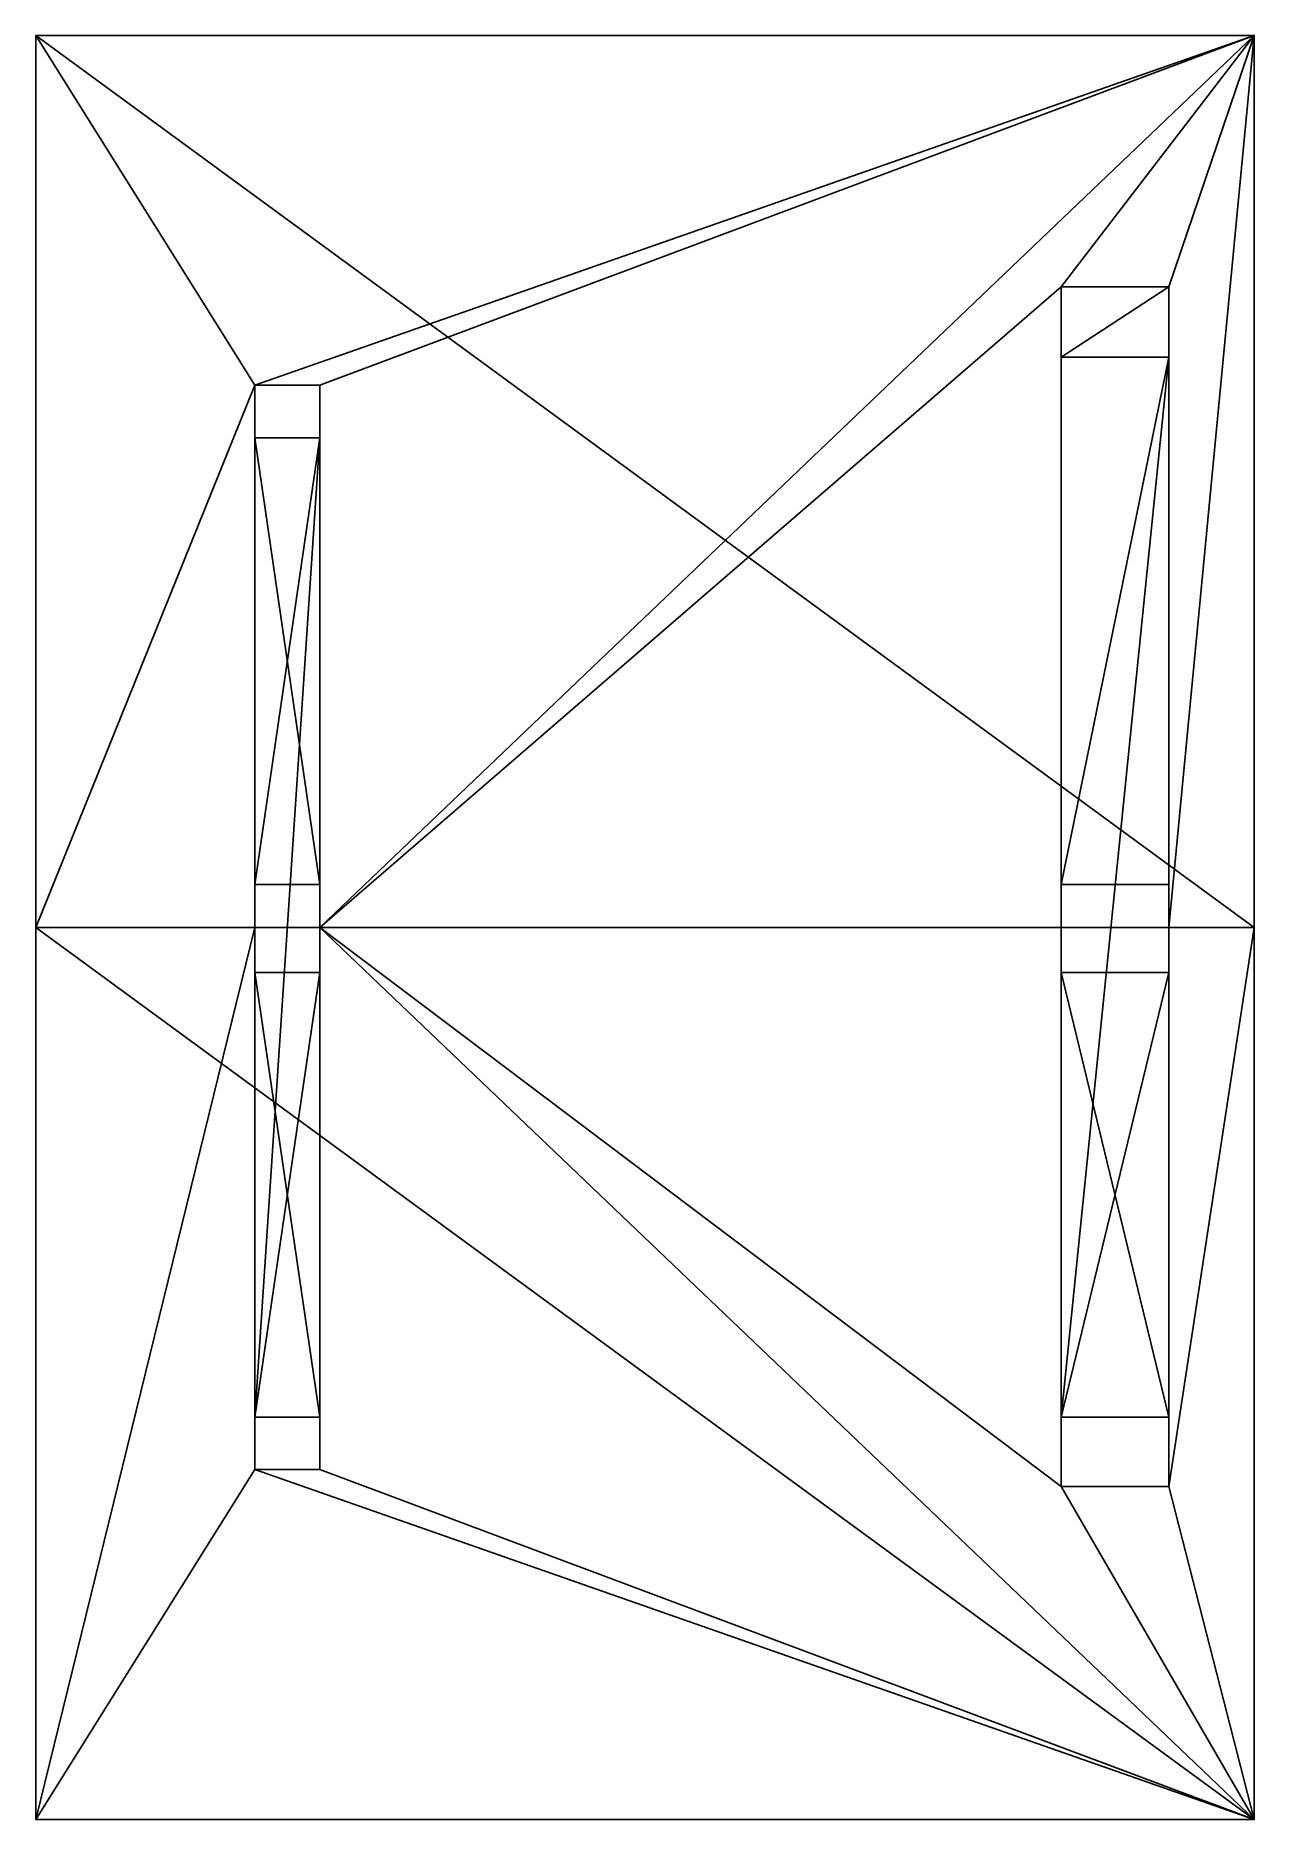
# Model space of a CAD drawing. Extents: x 206 to 376, y 68 to 317.
import ezdxf

# ---------------------------------------------------------------- set-up
doc = ezdxf.new("R2010")
doc.units = 0
doc.header["$MEASUREMENT"] = 0
doc.layers.get('0').update_dxf_attribs({"color": 13, "linetype": 'CONTINUOUS'})

msp = doc.modelspace()

# ---------------------------------------------------------------- linework, layer by layer
at = {"color": 43}
for p, q in [((205.99, 316.56, 28.04), (205.99, 192.2, 88.25)), ((205.99, 316.56, 28.04), (205.99, 316.56, 23.11)), ((205.99, 316.56, 28.04), (205.99, 316.56, 23.11)), ((375.9, 316.56, 28.04), (205.99, 316.56, 28.04)), ((205.99, 316.56, 23.11), (375.9, 316.56, 23.11)), ((375.9, 316.56, 28.04), (205.99, 316.56, 28.04)), ((205.99, 316.56, 28.04), (205.99, 192.2, 88.25)), ((205.99, 316.56, 23.11), (375.9, 316.56, 23.11)), ((375.9, 316.56, 23.11), (375.9, 192.2, 83.32)), ((375.9, 316.56, 23.11), (375.9, 316.56, 28.04)), ((375.9, 192.2, 88.25), (375.9, 316.56, 28.04)), ((375.9, 316.56, 23.11), (375.9, 316.56, 28.04)), ((375.9, 192.2, 88.25), (375.9, 316.56, 28.04)), ((375.9, 316.56, 23.11), (375.9, 192.2, 83.32)), ((348.99, 281.52, -100.88), (348.99, 271.74, -100.88)), ((363.98, 281.52, -100.88), (348.99, 281.52, -100.88)), ((363.98, 281.52, -100.88), (348.99, 281.52, -100.88)), ((348.99, 281.52, 40.08), (348.99, 281.52, -100.88)), ((363.98, 281.52, 40.08), (348.99, 281.52, 40.08)), ((348.99, 192.2, 83.32), (348.99, 281.52, 40.08)), ((363.98, 281.52, 40.08), (348.99, 281.52, 40.08)), ((348.99, 192.2, 83.32), (348.99, 281.52, 40.08)), ((348.99, 281.52, 40.08), (348.99, 281.52, -100.88)), ((348.99, 281.52, -100.88), (348.99, 271.74, -100.88)), ((363.98, 281.52, -100.88), (363.98, 271.74, -100.88)), ((363.98, 281.52, 40.08), (363.98, 281.52, -100.88)), ((363.98, 192.2, 83.32), (363.98, 281.52, 40.08)), ((363.98, 281.52, -100.88), (363.98, 271.74, -100.88)), ((363.98, 281.52, 40.08), (363.98, 281.52, -100.88)), ((363.98, 192.2, 83.32), (363.98, 281.52, 40.08)), ((348.99, 198.19, 24.15), (348.99, 271.74, 24.15)), ((363.98, 271.74, 24.15), (348.99, 271.74, 24.15)), ((348.99, 271.74, 38.49), (348.99, 198.19, 74.1)), ((363.98, 271.74, 38.49), (348.99, 271.74, 38.49)), ((348.99, 271.74, 24.15), (348.99, 271.74, 38.49)), ((363.98, 271.74, 24.15), (348.99, 271.74, 24.15)), ((363.98, 271.74, 38.49), (348.99, 271.74, 38.49)), ((348.99, 271.74, -100.88), (363.98, 271.74, -100.88)), ((363.98, 271.74, -69.07), (348.99, 271.74, -69.07)), ((348.99, 271.74, -100.88), (348.99, 271.74, -69.07)), ((348.99, 271.74, -100.88), (363.98, 271.74, -100.88)), ((348.99, 271.74, -69.07), (348.99, 123.91, -69.07)), ((363.98, 271.74, -69.07), (348.99, 271.74, -69.07)), ((348.99, 198.19, 24.15), (348.99, 271.74, 24.15)), ((348.99, 271.74, 24.15), (348.99, 271.74, -69.07)), ((348.99, 271.74, -69.07), (348.99, 123.91, -69.07)), ((348.99, 271.74, -100.88), (348.99, 271.74, -69.07)), ((348.99, 271.74, 24.15), (348.99, 271.74, -69.07)), ((348.99, 271.74, 24.15), (348.99, 271.74, 38.49)), ((348.99, 271.74, 38.49), (348.99, 198.19, 74.1)), ((363.98, 271.74, 24.15), (363.98, 198.19, 24.15)), ((363.98, 271.74, 38.49), (363.98, 198.19, 74.1)), ((363.98, 271.74, 38.49), (363.98, 198.19, 74.1)), ((363.98, 271.74, 24.15), (363.98, 271.74, 38.49)), ((363.98, 271.74, -69.07), (363.98, 271.74, 24.15)), ((363.98, 271.74, -100.88), (363.98, 271.74, -69.07)), ((363.98, 271.74, 24.15), (363.98, 271.74, 38.49)), ((363.98, 271.74, -100.88), (363.98, 271.74, -69.07)), ((363.98, 123.91, -69.07), (363.98, 271.74, -69.07)), ((363.98, 123.91, -69.07), (363.98, 271.74, -69.07)), ((363.98, 271.74, -69.07), (363.98, 271.74, 24.15)), ((363.98, 271.74, 24.15), (363.98, 198.19, 24.15)), ((236.53, 267.8, 46.72), (236.53, 192.2, 83.32)), ((236.53, 267.8, 46.72), (236.53, 267.8, -69.07)), ((236.53, 267.8, -69.07), (236.53, 260.48, -69.07)), ((236.53, 267.8, 46.72), (236.53, 267.8, -69.07)), ((245.62, 267.8, 46.72), (236.53, 267.8, 46.72)), ((245.62, 267.8, -69.07), (236.53, 267.8, -69.07)), ((245.62, 267.8, 46.72), (236.53, 267.8, 46.72)), ((236.53, 267.8, 46.72), (236.53, 192.2, 83.32)), ((245.62, 267.8, -69.07), (245.62, 267.8, 46.72)), ((245.62, 260.48, -69.07), (245.62, 267.8, -69.07)), ((245.62, 267.8, -69.07), (245.62, 267.8, 46.72)), ((245.62, 192.2, 83.32), (245.62, 267.8, 46.72)), ((245.62, 192.2, 83.32), (245.62, 267.8, 46.72)), ((236.53, 260.48, 18.96), (245.62, 260.48, 18.96)), ((236.53, 260.48, -69.07), (236.53, 260.48, 18.96)), ((236.53, 260.48, -69.07), (245.62, 260.48, -69.07)), ((236.53, 260.48, 39.79), (236.53, 198.19, 69.95)), ((245.62, 260.48, 39.79), (236.53, 260.48, 39.79)), ((236.53, 260.48, -69.07), (236.53, 260.48, 18.96)), ((236.53, 123.91, 18.96), (236.53, 260.48, 18.96)), ((236.53, 260.48, 39.79), (236.53, 198.19, 69.95)), ((236.53, 260.48, 26.88), (236.53, 198.19, 26.88)), ((236.53, 260.48, 26.88), (236.53, 260.48, 39.79)), ((245.62, 260.48, 26.88), (236.53, 260.48, 26.88)), ((236.53, 260.48, 26.88), (236.53, 198.19, 26.88)), ((236.53, 123.91, 18.96), (236.53, 260.48, 18.96)), ((236.53, 260.48, 18.96), (245.62, 260.48, 18.96)), ((245.62, 260.48, 39.79), (236.53, 260.48, 39.79)), ((236.53, 260.48, 26.88), (236.53, 260.48, 39.79)), ((245.62, 260.48, 26.88), (236.53, 260.48, 26.88)), ((245.62, 260.48, 18.96), (245.62, 260.48, -69.07)), ((245.62, 198.19, 69.95), (245.62, 260.48, 39.79)), ((245.62, 260.48, 26.88), (245.62, 198.19, 26.88)), ((245.62, 123.91, 18.96), (245.62, 260.48, 18.96)), ((245.62, 260.48, 39.79), (245.62, 260.48, 26.88)), ((245.62, 123.91, 18.96), (245.62, 260.48, 18.96)), ((245.62, 260.48, 18.96), (245.62, 260.48, -69.07)), ((245.62, 260.48, 26.88), (245.62, 198.19, 26.88)), ((245.62, 198.19, 69.95), (245.62, 260.48, 39.79)), ((245.62, 260.48, 39.79), (245.62, 260.48, 26.88)), ((245.62, 198.19, 69.95), (236.53, 198.19, 69.95)), ((245.62, 198.19, 69.95), (236.53, 198.19, 69.95)), ((236.53, 198.19, 26.88), (245.62, 198.19, 26.88)), ((236.53, 198.19, 69.95), (236.53, 198.19, 26.88)), ((236.53, 198.19, 69.95), (236.53, 198.19, 26.88)), ((236.53, 198.19, 26.88), (245.62, 198.19, 26.88)), ((245.62, 198.19, 26.88), (245.62, 198.19, 69.95)), ((245.62, 198.19, 26.88), (245.62, 198.19, 69.95)), ((363.98, 198.19, 24.15), (348.99, 198.19, 24.15)), ((348.99, 198.19, 74.1), (363.98, 198.19, 74.1)), ((363.98, 198.19, 24.15), (348.99, 198.19, 24.15)), ((348.99, 198.19, 74.1), (348.99, 198.19, 24.15)), ((348.99, 198.19, 74.1), (363.98, 198.19, 74.1)), ((348.99, 198.19, 24.15), (348.99, 185.94, 24.15)), ((348.99, 198.19, 24.15), (348.99, 185.94, 24.15)), ((348.99, 198.19, 74.1), (348.99, 198.19, 24.15)), ((363.98, 185.94, 24.15), (363.98, 198.19, 24.15)), ((363.98, 198.19, 74.1), (363.98, 198.19, 24.15)), ((363.98, 198.19, 74.1), (363.98, 198.19, 24.15)), ((363.98, 185.94, 24.15), (363.98, 198.19, 24.15)), ((205.99, 67.83, 23.11), (205.99, 192.2, 83.32)), ((205.99, 192.2, 88.25), (205.99, 67.83, 28.04)), ((205.99, 192.2, 88.25), (375.9, 192.2, 88.25)), ((205.99, 192.2, 88.25), (205.99, 67.83, 28.04)), ((205.99, 192.2, 88.25), (375.9, 192.2, 88.25)), ((205.99, 67.83, 23.11), (205.99, 192.2, 83.32)), ((236.53, 192.2, 83.32), (205.99, 192.2, 83.32)), ((236.53, 192.2, 83.32), (205.99, 192.2, 83.32)), ((236.53, 116.6, 46.72), (236.53, 192.2, 83.32)), ((236.53, 116.6, 46.72), (236.53, 192.2, 83.32)), ((245.62, 192.2, 83.32), (245.62, 116.6, 46.72)), ((348.99, 192.2, 83.32), (245.62, 192.2, 83.32)), ((245.62, 192.2, 83.32), (245.62, 116.6, 46.72)), ((348.99, 192.2, 83.32), (245.62, 192.2, 83.32)), ((348.99, 114.26, 45.59), (348.99, 192.2, 83.32)), ((348.99, 114.26, 45.59), (348.99, 192.2, 83.32)), ((363.98, 114.26, 45.59), (363.98, 192.2, 83.32)), ((375.9, 192.2, 83.32), (363.98, 192.2, 83.32)), ((363.98, 114.26, 45.59), (363.98, 192.2, 83.32)), ((375.9, 192.2, 83.32), (363.98, 192.2, 83.32)), ((375.9, 67.83, 28.04), (375.9, 192.2, 88.25)), ((375.9, 192.2, 83.32), (375.9, 67.83, 23.11)), ((375.9, 67.83, 28.04), (375.9, 192.2, 88.25)), ((375.9, 192.2, 83.32), (375.9, 67.83, 23.11)), ((236.53, 185.94, 69.95), (245.62, 185.94, 69.95)), ((236.53, 185.94, 26.88), (236.53, 185.94, 69.95)), ((245.62, 185.94, 26.88), (236.53, 185.94, 26.88)), ((236.53, 185.94, 26.88), (236.53, 123.91, 26.88)), ((236.53, 185.94, 26.88), (236.53, 185.94, 69.95)), ((236.53, 185.94, 69.95), (236.53, 123.91, 39.92)), ((236.53, 185.94, 69.95), (245.62, 185.94, 69.95)), ((236.53, 185.94, 69.95), (236.53, 123.91, 39.92)), ((245.62, 185.94, 26.88), (236.53, 185.94, 26.88)), ((236.53, 185.94, 26.88), (236.53, 123.91, 26.88)), ((245.62, 185.94, 69.95), (245.62, 185.94, 26.88)), ((245.62, 123.91, 39.92), (245.62, 185.94, 69.95)), ((245.62, 185.94, 69.95), (245.62, 185.94, 26.88)), ((245.62, 185.94, 26.88), (245.62, 123.91, 26.88)), ((245.62, 123.91, 39.92), (245.62, 185.94, 69.95)), ((245.62, 185.94, 26.88), (245.62, 123.91, 26.88)), ((348.99, 123.91, 24.15), (348.99, 185.94, 24.15)), ((348.99, 185.94, 24.15), (363.98, 185.94, 24.15)), ((348.99, 185.94, 74.1), (348.99, 123.91, 44.07)), ((363.98, 185.94, 74.1), (348.99, 185.94, 74.1)), ((363.98, 185.94, 74.1), (348.99, 185.94, 74.1)), ((348.99, 185.94, 24.15), (348.99, 185.94, 74.1)), ((348.99, 185.94, 24.15), (363.98, 185.94, 24.15)), ((348.99, 123.91, 24.15), (348.99, 185.94, 24.15)), ((348.99, 185.94, 24.15), (348.99, 185.94, 74.1)), ((348.99, 185.94, 74.1), (348.99, 123.91, 44.07)), ((363.98, 185.94, 74.1), (363.98, 123.91, 44.07)), ((363.98, 185.94, 24.15), (363.98, 185.94, 74.1)), ((363.98, 185.94, 24.15), (363.98, 123.91, 24.15)), ((363.98, 185.94, 74.1), (363.98, 123.91, 44.07)), ((363.98, 185.94, 24.15), (363.98, 185.94, 74.1)), ((363.98, 185.94, 24.15), (363.98, 123.91, 24.15)), ((245.62, 123.91, 18.96), (236.53, 123.91, 18.96)), ((245.62, 123.91, -69.07), (236.53, 123.91, -69.07)), ((236.53, 123.91, 18.96), (236.53, 123.91, -69.07)), ((245.62, 123.91, 39.92), (236.53, 123.91, 39.92)), ((236.53, 123.91, 26.88), (245.62, 123.91, 26.88)), ((236.53, 123.91, 39.92), (236.53, 123.91, 26.88)), ((236.53, 123.91, 18.96), (236.53, 123.91, -69.07)), ((236.53, 123.91, -69.07), (236.53, 116.6, -69.07)), ((236.53, 123.91, 39.92), (236.53, 123.91, 26.88)), ((245.62, 123.91, 18.96), (236.53, 123.91, 18.96)), ((245.62, 123.91, 39.92), (236.53, 123.91, 39.92)), ((236.53, 123.91, 26.88), (245.62, 123.91, 26.88)), ((245.62, 123.91, -69.07), (245.62, 123.91, 18.96)), ((245.62, 123.91, 26.88), (245.62, 123.91, 39.92)), ((245.62, 116.6, -69.07), (245.62, 123.91, -69.07)), ((245.62, 123.91, -69.07), (245.62, 123.91, 18.96)), ((245.62, 123.91, 26.88), (245.62, 123.91, 39.92)), ((363.98, 123.91, 24.15), (348.99, 123.91, 24.15)), ((348.99, 123.91, 44.07), (363.98, 123.91, 44.07)), ((363.98, 123.91, 24.15), (348.99, 123.91, 24.15)), ((348.99, 123.91, 44.07), (348.99, 123.91, 24.15)), ((348.99, 123.91, 44.07), (363.98, 123.91, 44.07)), ((363.98, 123.91, -69.07), (348.99, 123.91, -69.07)), ((348.99, 123.91, -69.07), (348.99, 123.91, -103.43)), ((363.98, 123.91, -69.07), (348.99, 123.91, -69.07)), ((363.98, 123.91, -103.43), (348.99, 123.91, -103.43)), ((348.99, 123.91, -69.07), (348.99, 123.91, 24.15)), ((348.99, 123.91, 44.07), (348.99, 123.91, 24.15)), ((348.99, 123.91, -69.07), (348.99, 123.91, 24.15)), ((348.99, 123.91, -69.07), (348.99, 123.91, -103.43)), ((348.99, 123.91, -103.43), (348.99, 114.26, -103.43)), ((363.98, 114.26, -103.43), (363.98, 123.91, -103.43)), ((363.98, 123.91, -69.07), (363.98, 123.91, -103.43)), ((363.98, 123.91, 24.15), (363.98, 123.91, -69.07)), ((363.98, 123.91, 44.07), (363.98, 123.91, 24.15)), ((363.98, 123.91, 44.07), (363.98, 123.91, 24.15)), ((363.98, 123.91, -69.07), (363.98, 123.91, -103.43)), ((363.98, 123.91, 24.15), (363.98, 123.91, -69.07)), ((245.62, 116.6, 46.72), (236.53, 116.6, 46.72)), ((236.53, 116.6, 46.72), (236.53, 116.6, -69.07)), ((236.53, 116.6, -69.07), (245.62, 116.6, -69.07)), ((245.62, 116.6, 46.72), (236.53, 116.6, 46.72)), ((236.53, 116.6, 46.72), (236.53, 116.6, -69.07)), ((245.62, 116.6, 46.72), (245.62, 116.6, -69.07)), ((245.62, 116.6, 46.72), (245.62, 116.6, -69.07)), ((363.98, 114.26, 45.59), (348.99, 114.26, 45.59)), ((348.99, 114.26, -103.43), (363.98, 114.26, -103.43)), ((363.98, 114.26, 45.59), (348.99, 114.26, 45.59)), ((348.99, 114.26, -103.43), (348.99, 114.26, 45.59)), ((348.99, 114.26, -103.43), (348.99, 114.26, 45.59)), ((363.98, 114.26, -103.43), (363.98, 114.26, 45.59)), ((363.98, 114.26, -103.43), (363.98, 114.26, 45.59)), ((205.99, 67.83, 28.04), (205.99, 67.83, 23.11)), ((375.9, 67.83, 28.04), (205.99, 67.83, 28.04)), ((375.9, 67.83, 28.04), (205.99, 67.83, 28.04)), ((205.99, 67.83, 28.04), (205.99, 67.83, 23.11)), ((375.9, 67.83, 23.11), (375.9, 67.83, 28.04)), ((375.9, 67.83, 23.11), (375.9, 67.83, 28.04))]:
    msp.add_line(p, q, dxfattribs=at)
at = {"color": 37}
for p, q in [((205.99, 192.2, 83.32), (205.99, 316.56, 23.11)), ((205.99, 192.2, 83.32), (205.99, 316.56, 23.11)), ((375.9, 67.83, 23.11), (205.99, 67.83, 23.11)), ((375.9, 67.83, 23.11), (205.99, 67.83, 23.11))]:
    msp.add_line(p, q, dxfattribs=at)

# ---------------------------------------------------------------- meshes
mesh = msp.add_polyface(dxfattribs=at)
corners = [(205.99, 192.2, 88.25), (205.99, 67.83, 23.11), (205.99, 67.83, 28.04), (205.99, 192.2, 83.32), (205.99, 316.56, 28.04), (205.99, 316.56, 23.11)]
mesh.append_faces([[corners[k] for k in face] for face in [(0, 1, 2), (3, 4, 5)]], dxfattribs={"vtx0": -1, "color": 37})
mesh.append_faces([[corners[k] for k in face] for face in [(1, 0, 3)]], dxfattribs={"vtx0": -1, "vtx1": -1, "color": 37})
mesh.append_faces([[corners[k] for k in face] for face in [(3, 0, 4)]], dxfattribs={"vtx0": -1, "vtx2": -1, "color": 37})
mesh = msp.add_polyface(dxfattribs=at)
corners = [(205.99, 316.56, 28.04), (375.9, 316.56, 23.11), (205.99, 316.56, 23.11), (375.9, 316.56, 28.04)]
mesh.append_faces([[corners[k] for k in face] for face in [(0, 1, 2), (1, 0, 3)]], dxfattribs={"vtx0": -1, "color": 37})
mesh = msp.add_polyface(dxfattribs=at)
corners = [(375.9, 192.2, 88.25), (205.99, 316.56, 28.04), (205.99, 192.2, 88.25), (375.9, 316.56, 28.04)]
mesh.append_faces([[corners[k] for k in face] for face in [(0, 1, 2), (1, 0, 3)]], dxfattribs={"vtx0": -1, "color": 37})
mesh = msp.add_polyface(dxfattribs=at)
corners = [(348.99, 192.2, 83.32), (245.62, 192.2, 83.32), (348.99, 281.52, 40.08), (205.99, 316.56, 23.11), (236.53, 267.8, 46.72), (205.99, 192.2, 83.32), (375.9, 316.56, 23.11), (245.62, 267.8, 46.72), (363.98, 281.52, 40.08), (363.98, 192.2, 83.32), (375.9, 192.2, 83.32), (236.53, 192.2, 83.32)]
mesh.append_faces([[corners[k] for k in face] for face in [(9, 6, 10)]], dxfattribs={"vtx0": -1, "color": 37})
mesh.append_faces([[corners[k] for k in face] for face in [(3, 4, 5), (4, 6, 7), (7, 6, 1), (2, 6, 8), (8, 6, 9)]], dxfattribs={"vtx0": -1, "vtx1": -1, "color": 37})
mesh.append_faces([[corners[k] for k in face] for face in [(1, 6, 2)]], dxfattribs={"vtx0": -1, "vtx1": -1, "vtx2": -1, "color": 37})
mesh.append_faces([[corners[k] for k in face] for face in [(4, 3, 6)]], dxfattribs={"vtx0": -1, "vtx2": -1, "color": 37})
mesh.append_faces([[corners[k] for k in face] for face in [(0, 1, 2), (11, 5, 4)]], dxfattribs={"vtx1": -1, "color": 37})
mesh = msp.add_polyface(dxfattribs=at)
corners = [(375.9, 192.2, 83.32), (375.9, 67.83, 28.04), (375.9, 67.83, 23.11), (375.9, 192.2, 88.25), (375.9, 316.56, 23.11), (375.9, 316.56, 28.04)]
mesh.append_faces([[corners[k] for k in face] for face in [(0, 1, 2), (3, 4, 5)]], dxfattribs={"vtx0": -1, "color": 37})
mesh.append_faces([[corners[k] for k in face] for face in [(1, 0, 3)]], dxfattribs={"vtx0": -1, "vtx1": -1, "color": 37})
mesh.append_faces([[corners[k] for k in face] for face in [(3, 0, 4)]], dxfattribs={"vtx0": -1, "vtx2": -1, "color": 37})
at = {"color": 43}
mesh = msp.add_polyface(dxfattribs=at)
corners = [(363.98, 281.52, -100.88), (348.99, 271.74, -100.88), (348.99, 281.52, -100.88), (363.98, 271.74, -100.88)]
mesh.append_faces([[corners[k] for k in face] for face in [(0, 1, 2), (1, 0, 3)]], dxfattribs={"vtx0": -1, "color": 43})
mesh = msp.add_polyface(dxfattribs=at)
corners = [(348.99, 281.52, 40.08), (363.98, 281.52, -100.88), (348.99, 281.52, -100.88), (363.98, 281.52, 40.08)]
mesh.append_faces([[corners[k] for k in face] for face in [(0, 1, 2), (1, 0, 3)]], dxfattribs={"vtx0": -1, "color": 43})
mesh = msp.add_polyface(dxfattribs=at)
corners = [(348.99, 281.52, 40.08), (348.99, 198.19, 74.1), (348.99, 192.2, 83.32), (348.99, 271.74, 38.49), (348.99, 271.74, 24.15), (348.99, 271.74, -69.07), (348.99, 271.74, -100.88), (348.99, 281.52, -100.88), (348.99, 114.26, 45.59), (348.99, 123.91, 44.07), (348.99, 114.26, -103.43), (348.99, 123.91, -69.07), (348.99, 185.94, 74.1), (348.99, 185.94, 24.15), (348.99, 198.19, 24.15), (348.99, 123.91, 24.15), (348.99, 123.91, -103.43)]
mesh.append_faces([[corners[k] for k in face] for face in [(6, 0, 7)]], dxfattribs={"vtx0": -1, "color": 43})
mesh.append_faces([[corners[k] for k in face] for face in [(0, 1, 2), (1, 0, 3), (3, 0, 4), (4, 0, 5), (5, 0, 6), (8, 9, 10), (9, 2, 12), (12, 2, 13), (13, 2, 14), (14, 2, 1)]], dxfattribs={"vtx0": -1, "vtx1": -1, "color": 43})
mesh.append_faces([[corners[k] for k in face] for face in [(10, 9, 11)]], dxfattribs={"vtx0": -1, "vtx1": -1, "vtx2": -1, "color": 43})
mesh.append_faces([[corners[k] for k in face] for face in [(9, 8, 2)]], dxfattribs={"vtx0": -1, "vtx2": -1, "color": 43})
mesh.append_faces([[corners[k] for k in face] for face in [(15, 11, 9), (16, 10, 11)]], dxfattribs={"vtx1": -1, "color": 43})
mesh = msp.add_polyface(dxfattribs=at)
corners = [(363.98, 281.52, -100.88), (363.98, 271.74, -69.07), (363.98, 271.74, -100.88), (363.98, 271.74, 24.15), (363.98, 271.74, 38.49), (363.98, 123.91, -103.43), (363.98, 114.26, 45.59), (363.98, 114.26, -103.43), (363.98, 123.91, -69.07), (363.98, 123.91, 44.07), (363.98, 192.2, 83.32), (363.98, 123.91, 24.15), (363.98, 185.94, 74.1), (363.98, 185.94, 24.15), (363.98, 198.19, 24.15), (363.98, 198.19, 74.1), (363.98, 281.52, 40.08)]
mesh.append_faces([[corners[k] for k in face] for face in [(0, 1, 2), (5, 6, 7), (9, 8, 11)]], dxfattribs={"vtx0": -1, "color": 43})
mesh.append_faces([[corners[k] for k in face] for face in [(1, 0, 3), (3, 0, 4), (6, 9, 10), (10, 15, 16), (16, 4, 0)]], dxfattribs={"vtx0": -1, "vtx1": -1, "color": 43})
mesh.append_faces([[corners[k] for k in face] for face in [(6, 8, 9)]], dxfattribs={"vtx0": -1, "vtx1": -1, "vtx2": -1, "color": 43})
mesh.append_faces([[corners[k] for k in face] for face in [(6, 5, 8), (10, 9, 12), (10, 12, 13), (10, 13, 14), (10, 14, 15), (16, 15, 4)]], dxfattribs={"vtx0": -1, "vtx2": -1, "color": 43})
mesh = msp.add_polyface(dxfattribs=at)
corners = [(348.99, 198.19, 24.15), (363.98, 271.74, 24.15), (348.99, 271.74, 24.15), (363.98, 198.19, 24.15)]
mesh.append_faces([[corners[k] for k in face] for face in [(0, 1, 2), (1, 0, 3)]], dxfattribs={"vtx0": -1, "color": 43})
mesh = msp.add_polyface(dxfattribs=at)
corners = [(363.98, 271.74, 38.49), (348.99, 198.19, 74.1), (348.99, 271.74, 38.49), (363.98, 198.19, 74.1)]
mesh.append_faces([[corners[k] for k in face] for face in [(0, 1, 2), (1, 0, 3)]], dxfattribs={"vtx0": -1, "color": 43})
mesh = msp.add_polyface(dxfattribs=at)
corners = [(363.98, 271.74, 38.49), (348.99, 271.74, 24.15), (363.98, 271.74, 24.15), (348.99, 271.74, 38.49)]
mesh.append_faces([[corners[k] for k in face] for face in [(0, 1, 2), (1, 0, 3)]], dxfattribs={"vtx0": -1, "color": 43})
mesh = msp.add_polyface(dxfattribs=at)
corners = [(363.98, 271.74, -69.07), (348.99, 271.74, -100.88), (363.98, 271.74, -100.88), (348.99, 271.74, -69.07)]
mesh.append_faces([[corners[k] for k in face] for face in [(0, 1, 2), (1, 0, 3)]], dxfattribs={"vtx0": -1, "color": 43})
mesh = msp.add_polyface(dxfattribs=at)
corners = [(363.98, 271.74, -69.07), (348.99, 123.91, -69.07), (348.99, 271.74, -69.07), (363.98, 123.91, -69.07)]
mesh.append_faces([[corners[k] for k in face] for face in [(0, 1, 2), (1, 0, 3)]], dxfattribs={"vtx0": -1, "color": 43})
mesh = msp.add_polyface(dxfattribs=at)
corners = [(348.99, 123.91, 24.15), (348.99, 271.74, -69.07), (348.99, 123.91, -69.07), (348.99, 185.94, 24.15), (348.99, 198.19, 24.15), (348.99, 271.74, 24.15)]
mesh.append_faces([[corners[k] for k in face] for face in [(0, 1, 2), (1, 4, 5)]], dxfattribs={"vtx0": -1, "color": 43})
mesh.append_faces([[corners[k] for k in face] for face in [(1, 0, 3), (1, 3, 4)]], dxfattribs={"vtx0": -1, "vtx2": -1, "color": 43})
mesh = msp.add_polyface(dxfattribs=at)
corners = [(363.98, 271.74, -69.07), (363.98, 123.91, 24.15), (363.98, 123.91, -69.07), (363.98, 185.94, 24.15), (363.98, 198.19, 24.15), (363.98, 271.74, 24.15)]
mesh.append_faces([[corners[k] for k in face] for face in [(0, 1, 2), (4, 0, 5)]], dxfattribs={"vtx0": -1, "color": 43})
mesh.append_faces([[corners[k] for k in face] for face in [(1, 0, 3), (3, 0, 4)]], dxfattribs={"vtx0": -1, "vtx1": -1, "color": 43})
mesh = msp.add_polyface(dxfattribs=at)
corners = [(236.53, 116.6, 46.72), (236.53, 123.91, 39.92), (236.53, 116.6, -69.07), (236.53, 192.2, 83.32), (236.53, 185.94, 69.95), (236.53, 185.94, 26.88), (236.53, 267.8, 46.72), (236.53, 198.19, 69.95), (236.53, 260.48, 39.79), (236.53, 260.48, 26.88), (236.53, 260.48, 18.96), (236.53, 260.48, -69.07), (236.53, 267.8, -69.07), (236.53, 123.91, 18.96), (236.53, 123.91, 26.88), (236.53, 198.19, 26.88), (236.53, 123.91, -69.07)]
mesh.append_faces([[corners[k] for k in face] for face in [(11, 6, 12)]], dxfattribs={"vtx0": -1, "color": 43})
mesh.append_faces([[corners[k] for k in face] for face in [(0, 1, 2), (1, 3, 4), (4, 3, 5), (6, 7, 3), (7, 6, 8), (8, 6, 9), (10, 6, 11), (5, 13, 14), (13, 5, 10), (15, 3, 7), (16, 14, 13)]], dxfattribs={"vtx0": -1, "vtx1": -1, "color": 43})
mesh.append_faces([[corners[k] for k in face] for face in [(9, 6, 10), (10, 5, 15), (15, 5, 3)]], dxfattribs={"vtx0": -1, "vtx1": -1, "vtx2": -1, "color": 43})
mesh.append_faces([[corners[k] for k in face] for face in [(1, 0, 3), (10, 15, 9), (1, 16, 2), (16, 1, 14)]], dxfattribs={"vtx0": -1, "vtx2": -1, "color": 43})
mesh = msp.add_polyface(dxfattribs=at)
corners = [(236.53, 267.8, 46.72), (245.62, 267.8, -69.07), (236.53, 267.8, -69.07), (245.62, 267.8, 46.72)]
mesh.append_faces([[corners[k] for k in face] for face in [(0, 1, 2), (1, 0, 3)]], dxfattribs={"vtx0": -1, "color": 43})
mesh = msp.add_polyface(dxfattribs=at)
corners = [(245.62, 267.8, -69.07), (245.62, 260.48, 18.96), (245.62, 260.48, -69.07), (245.62, 260.48, 26.88), (245.62, 260.48, 39.79), (245.62, 192.2, 83.32), (245.62, 198.19, 69.95), (245.62, 267.8, 46.72), (245.62, 198.19, 26.88), (245.62, 123.91, 26.88), (245.62, 123.91, 18.96), (245.62, 185.94, 26.88), (245.62, 123.91, -69.07), (245.62, 116.6, 46.72), (245.62, 116.6, -69.07), (245.62, 123.91, 39.92), (245.62, 185.94, 69.95)]
mesh.append_faces([[corners[k] for k in face] for face in [(0, 1, 2), (12, 13, 14)]], dxfattribs={"vtx0": -1, "color": 43})
mesh.append_faces([[corners[k] for k in face] for face in [(3, 0, 4), (5, 6, 7), (6, 5, 8), (7, 4, 0), (1, 9, 10), (9, 1, 11), (8, 1, 3), (13, 15, 5), (15, 10, 9)]], dxfattribs={"vtx0": -1, "vtx1": -1, "color": 43})
mesh.append_faces([[corners[k] for k in face] for face in [(1, 0, 3), (11, 1, 8), (11, 8, 5), (13, 12, 15)]], dxfattribs={"vtx0": -1, "vtx1": -1, "vtx2": -1, "color": 43})
mesh.append_faces([[corners[k] for k in face] for face in [(7, 6, 4), (15, 12, 10), (5, 15, 16), (5, 16, 11)]], dxfattribs={"vtx0": -1, "vtx2": -1, "color": 43})
mesh = msp.add_polyface(dxfattribs=at)
corners = [(245.62, 260.48, 18.96), (236.53, 260.48, -69.07), (245.62, 260.48, -69.07), (236.53, 260.48, 18.96)]
mesh.append_faces([[corners[k] for k in face] for face in [(0, 1, 2), (1, 0, 3)]], dxfattribs={"vtx0": -1, "color": 43})
mesh = msp.add_polyface(dxfattribs=at)
corners = [(245.62, 260.48, 39.79), (236.53, 198.19, 69.95), (236.53, 260.48, 39.79), (245.62, 198.19, 69.95)]
mesh.append_faces([[corners[k] for k in face] for face in [(0, 1, 2), (1, 0, 3)]], dxfattribs={"vtx0": -1, "color": 43})
mesh = msp.add_polyface(dxfattribs=at)
corners = [(245.62, 198.19, 26.88), (236.53, 260.48, 26.88), (236.53, 198.19, 26.88), (245.62, 260.48, 26.88)]
mesh.append_faces([[corners[k] for k in face] for face in [(0, 1, 2), (1, 0, 3)]], dxfattribs={"vtx0": -1, "color": 43})
mesh = msp.add_polyface(dxfattribs=at)
corners = [(245.62, 260.48, 18.96), (236.53, 123.91, 18.96), (236.53, 260.48, 18.96), (245.62, 123.91, 18.96)]
mesh.append_faces([[corners[k] for k in face] for face in [(0, 1, 2), (1, 0, 3)]], dxfattribs={"vtx0": -1, "color": 43})
mesh = msp.add_polyface(dxfattribs=at)
corners = [(245.62, 260.48, 39.79), (236.53, 260.48, 26.88), (245.62, 260.48, 26.88), (236.53, 260.48, 39.79)]
mesh.append_faces([[corners[k] for k in face] for face in [(0, 1, 2), (1, 0, 3)]], dxfattribs={"vtx0": -1, "color": 43})
mesh = msp.add_polyface(dxfattribs=at)
corners = [(236.53, 198.19, 69.95), (245.62, 198.19, 26.88), (236.53, 198.19, 26.88), (245.62, 198.19, 69.95)]
mesh.append_faces([[corners[k] for k in face] for face in [(0, 1, 2), (1, 0, 3)]], dxfattribs={"vtx0": -1, "color": 43})
mesh = msp.add_polyface(dxfattribs=at)
corners = [(348.99, 198.19, 74.1), (363.98, 198.19, 24.15), (348.99, 198.19, 24.15), (363.98, 198.19, 74.1)]
mesh.append_faces([[corners[k] for k in face] for face in [(0, 1, 2), (1, 0, 3)]], dxfattribs={"vtx0": -1, "color": 43})
at = {"color": 37}
mesh = msp.add_polyface(dxfattribs=at)
corners = [(375.9, 67.83, 28.04), (205.99, 192.2, 88.25), (205.99, 67.83, 28.04), (375.9, 192.2, 88.25)]
mesh.append_faces([[corners[k] for k in face] for face in [(0, 1, 2), (1, 0, 3)]], dxfattribs={"vtx0": -1, "color": 37})
mesh = msp.add_polyface(dxfattribs=at)
corners = [(375.9, 192.2, 83.32), (363.98, 114.26, 45.59), (363.98, 192.2, 83.32), (236.53, 192.2, 83.32), (205.99, 67.83, 23.11), (205.99, 192.2, 83.32), (236.53, 116.6, 46.72), (375.9, 67.83, 23.11), (245.62, 116.6, 46.72), (245.62, 192.2, 83.32), (348.99, 114.26, 45.59), (348.99, 192.2, 83.32)]
mesh.append_faces([[corners[k] for k in face] for face in [(0, 1, 2), (3, 4, 5), (10, 9, 11)]], dxfattribs={"vtx0": -1, "color": 37})
mesh.append_faces([[corners[k] for k in face] for face in [(4, 6, 7), (7, 1, 0)]], dxfattribs={"vtx0": -1, "vtx1": -1, "color": 37})
mesh.append_faces([[corners[k] for k in face] for face in [(7, 9, 10)]], dxfattribs={"vtx0": -1, "vtx1": -1, "vtx2": -1, "color": 37})
mesh.append_faces([[corners[k] for k in face] for face in [(4, 3, 6), (7, 6, 8), (7, 8, 9), (7, 10, 1)]], dxfattribs={"vtx0": -1, "vtx2": -1, "color": 37})
at = {"color": 43}
mesh = msp.add_polyface(dxfattribs=at)
corners = [(245.62, 185.94, 69.95), (236.53, 185.94, 26.88), (245.62, 185.94, 26.88), (236.53, 185.94, 69.95)]
mesh.append_faces([[corners[k] for k in face] for face in [(0, 1, 2), (1, 0, 3)]], dxfattribs={"vtx0": -1, "color": 43})
mesh = msp.add_polyface(dxfattribs=at)
corners = [(245.62, 185.94, 69.95), (236.53, 123.91, 39.92), (236.53, 185.94, 69.95), (245.62, 123.91, 39.92)]
mesh.append_faces([[corners[k] for k in face] for face in [(0, 1, 2), (1, 0, 3)]], dxfattribs={"vtx0": -1, "color": 43})
mesh = msp.add_polyface(dxfattribs=at)
corners = [(245.62, 123.91, 26.88), (236.53, 185.94, 26.88), (236.53, 123.91, 26.88), (245.62, 185.94, 26.88)]
mesh.append_faces([[corners[k] for k in face] for face in [(0, 1, 2), (1, 0, 3)]], dxfattribs={"vtx0": -1, "color": 43})
mesh = msp.add_polyface(dxfattribs=at)
corners = [(363.98, 123.91, 24.15), (348.99, 185.94, 24.15), (348.99, 123.91, 24.15), (363.98, 185.94, 24.15)]
mesh.append_faces([[corners[k] for k in face] for face in [(0, 1, 2), (1, 0, 3)]], dxfattribs={"vtx0": -1, "color": 43})
mesh = msp.add_polyface(dxfattribs=at)
corners = [(363.98, 185.94, 74.1), (348.99, 123.91, 44.07), (348.99, 185.94, 74.1), (363.98, 123.91, 44.07)]
mesh.append_faces([[corners[k] for k in face] for face in [(0, 1, 2), (1, 0, 3)]], dxfattribs={"vtx0": -1, "color": 43})
mesh = msp.add_polyface(dxfattribs=at)
corners = [(363.98, 185.94, 74.1), (348.99, 185.94, 24.15), (363.98, 185.94, 24.15), (348.99, 185.94, 74.1)]
mesh.append_faces([[corners[k] for k in face] for face in [(0, 1, 2), (1, 0, 3)]], dxfattribs={"vtx0": -1, "color": 43})
mesh = msp.add_polyface(dxfattribs=at)
corners = [(236.53, 123.91, 18.96), (245.62, 123.91, -69.07), (236.53, 123.91, -69.07), (245.62, 123.91, 18.96)]
mesh.append_faces([[corners[k] for k in face] for face in [(0, 1, 2), (1, 0, 3)]], dxfattribs={"vtx0": -1, "color": 43})
mesh = msp.add_polyface(dxfattribs=at)
corners = [(236.53, 123.91, 39.92), (245.62, 123.91, 26.88), (236.53, 123.91, 26.88), (245.62, 123.91, 39.92)]
mesh.append_faces([[corners[k] for k in face] for face in [(0, 1, 2), (1, 0, 3)]], dxfattribs={"vtx0": -1, "color": 43})
mesh = msp.add_polyface(dxfattribs=at)
corners = [(348.99, 123.91, 44.07), (363.98, 123.91, 24.15), (348.99, 123.91, 24.15), (363.98, 123.91, 44.07)]
mesh.append_faces([[corners[k] for k in face] for face in [(0, 1, 2), (1, 0, 3)]], dxfattribs={"vtx0": -1, "color": 43})
mesh = msp.add_polyface(dxfattribs=at)
corners = [(348.99, 123.91, -69.07), (363.98, 123.91, -103.43), (348.99, 123.91, -103.43), (363.98, 123.91, -69.07)]
mesh.append_faces([[corners[k] for k in face] for face in [(0, 1, 2), (1, 0, 3)]], dxfattribs={"vtx0": -1, "color": 43})
mesh = msp.add_polyface(dxfattribs=at)
corners = [(245.62, 116.6, 46.72), (236.53, 116.6, -69.07), (245.62, 116.6, -69.07), (236.53, 116.6, 46.72)]
mesh.append_faces([[corners[k] for k in face] for face in [(0, 1, 2), (1, 0, 3)]], dxfattribs={"vtx0": -1, "color": 43})
mesh = msp.add_polyface(dxfattribs=at)
corners = [(363.98, 114.26, 45.59), (348.99, 114.26, -103.43), (363.98, 114.26, -103.43), (348.99, 114.26, 45.59)]
mesh.append_faces([[corners[k] for k in face] for face in [(0, 1, 2), (1, 0, 3)]], dxfattribs={"vtx0": -1, "color": 43})
at = {"color": 37}
mesh = msp.add_polyface(dxfattribs=at)
corners = [(375.9, 67.83, 28.04), (205.99, 67.83, 23.11), (375.9, 67.83, 23.11), (205.99, 67.83, 28.04)]
mesh.append_faces([[corners[k] for k in face] for face in [(0, 1, 2), (1, 0, 3)]], dxfattribs={"vtx0": -1, "color": 37})

doc.saveas('drawing.dxf')
